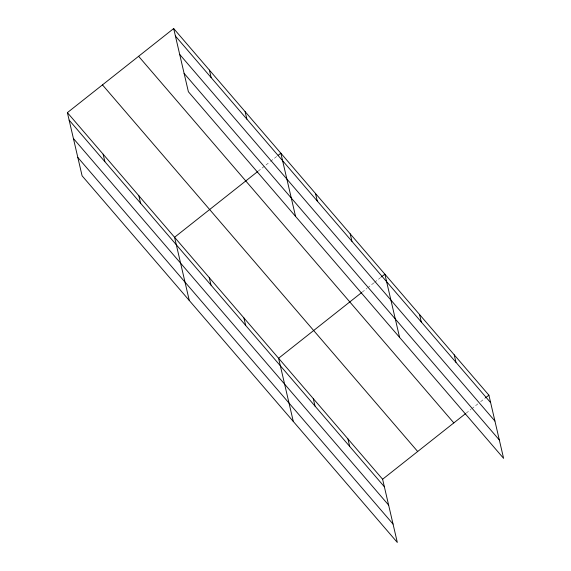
<?xml version="1.0" encoding="UTF-8"?>
<svg xmlns="http://www.w3.org/2000/svg" width="571" height="571" viewBox="0 0 571 571"><rect width="100%" height="100%" fill="white"/><g stroke="black" fill="none" stroke-linecap="round" stroke-linejoin="round"><path stroke-width="0.43" stroke-dasharray="2.85 2.14" d="M258.156 171.15L269.847 161.907M270.533 161.357L276.728 156.461M362.178 292.138L366.996 288.326M367.681 287.784L373.869 282.888M374.555 282.345L380.75 277.449M466.2 413.118L471.018 409.307M471.703 408.765L477.891 403.868M480.646 401.691L484.772 398.43"/><path stroke-width="0.86" d="M67.392 112.63L382.613 479.24L397.323 542.45L82.103 175.832L67.392 112.63L173.677 28.55L488.897 395.168L503.608 458.37L188.387 91.76L173.677 28.55M257.471 171.7L174.569 237.279L189.279 300.482M278.098 155.376L280.853 153.199L295.564 216.409M361.493 292.68L278.591 358.26L293.301 421.469M381.435 276.899L384.875 274.18L399.586 337.39M382.613 479.24L465.515 413.661M485.457 397.887L488.897 395.168M175.418 36.044L490.639 402.655M179.701 54.431L494.914 421.041M184.105 73.373L499.325 439.984M138.603 56.293L453.824 422.911M102.466 84.879L417.687 451.497M69.141 120.124L384.354 486.735M73.416 138.51L388.637 505.121M77.827 157.453L393.041 524.064M454.223 354.841L455.965 362.328M419.549 314.507L421.291 322.001M350.201 233.853L351.943 241.347M315.527 193.526L317.269 201.021M347.939 438.913L349.68 446.408M313.265 398.587L315.006 406.081M245.13 111.652L246.872 119.146M209.4 70.097L211.149 77.592M243.917 317.933L245.658 325.427M209.243 277.606L210.985 285.1M138.846 195.725L140.587 203.219M103.123 154.177L104.864 161.672"/></g></svg>
